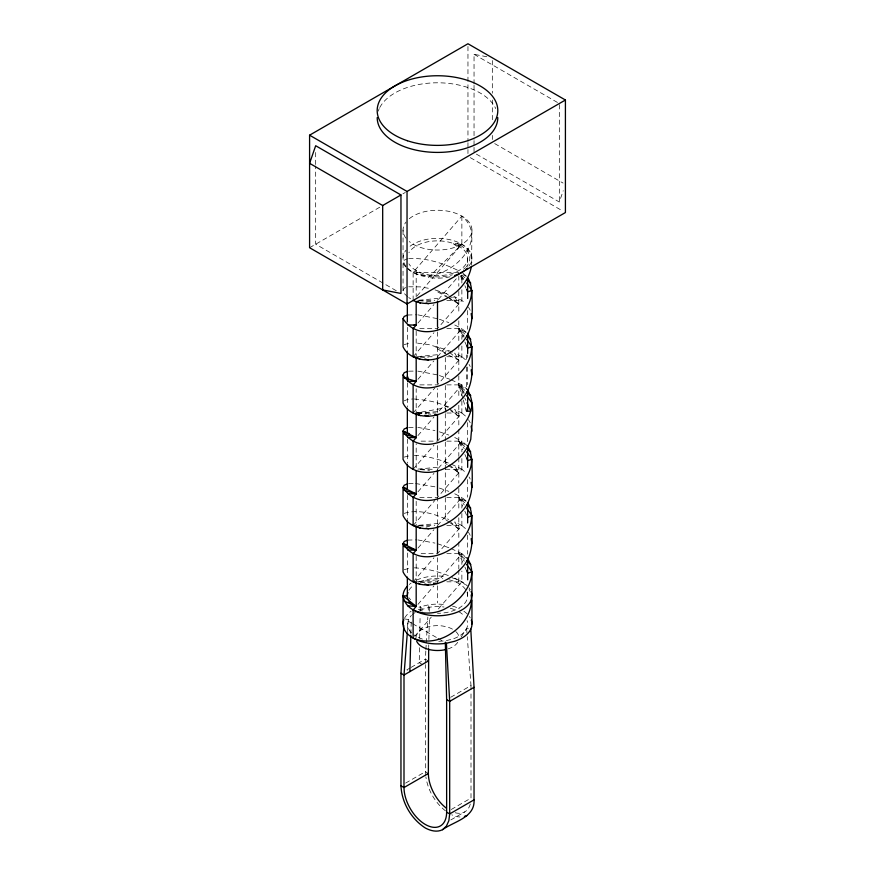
<?xml version="1.0" encoding="UTF-8"?>
<svg xmlns="http://www.w3.org/2000/svg" width="875" height="875" viewBox="0 0 875 875"><rect width="100%" height="100%" fill="white"/><g stroke="black" fill="none" stroke-linecap="round" stroke-linejoin="round"><path stroke-width="0.66" stroke-dasharray="4.38 3.28" d="M419.508 647.697L419.223 662.703L422.275 664.453M419.683 638.148L420.098 616.328M420.197 610.881L420.273 606.791L428.586 604.8A34.453 19.895 0 0 1 446.414 604.8M428.695 647.5L428.761 644.82M428.892 639.439L429.461 616.602M429.592 611.231L429.702 607.195L428.586 604.8L428.17 611.592M410.889 634.08L411.25 620.67M425.808 651.022L425.316 663.25M425.884 649.666L426.213 644.23M426.3 642.862L427.842 617.039M407.411 631.695L408.373 619.511L411.392 615.311M471.57 265.081L471.953 230.136M445.298 353.511L437.5 346.795L435.269 347.473L445.298 353.511L446.414 349.705L428.586 344.553L414.323 342.748M476.383 154.12L559.322 202.005L563.238 190.695M407.663 296.833L404.217 293.442L403.047 290.522L403.047 262.391L404.217 260.159L407.663 258.748M403.047 290.522L404.217 288.291L407.663 286.88M461.07 637.044L466.627 628.523L468.705 628.841M468.913 266.033L470.783 263.419A34.453 19.895 0 0 0 452.058 240.242A34.453 19.895 0 0 0 409.27 246.859M407.663 268.702C436.198 293.945 494.933 243.906 461.869 216.07L413.131 272.333L413.131 300.475L408.756 297.555M417.069 295.925L461.869 244.202L461.869 216.07M417.955 323.039L433.945 304.577M438.386 299.447L457.931 276.883M413.131 356.738L433.945 332.708M461.869 289.756L461.869 300.475L437.5 328.606L418.841 328.606M417.955 379.302L433.945 360.839M437.5 356.738L461.869 328.606L467.337 333.211L458.817 328.606L462.678 337.105M413.131 413.011L434.831 387.953M461.869 346.019L461.869 356.738L437.5 384.88L417.517 384.88M417.955 435.575L433.945 417.113M462.908 398.748L458.817 384.88L467.337 389.473L461.869 384.88L437.5 413.011L437.5 388.609M413.131 469.273L433.945 445.244M461.869 400.947L461.869 413.011L437.5 441.142L418.841 441.142M417.955 491.838L433.945 473.375M438.386 468.256L461.869 441.142L467.337 445.747L458.817 441.142L462.678 449.641M413.131 525.547L434.831 500.489M461.869 458.555L461.869 469.273L437.5 497.416L417.517 497.416M417.955 548.111L433.945 529.648M437.5 525.547L461.869 497.416L467.337 502.009L458.817 497.416L462.645 506.166M413.131 581.809L433.945 557.78M461.869 513.483L461.869 525.547L437.5 553.678L418.841 553.678M417.955 604.373L433.945 585.911M462.678 562.177L458.817 553.678L467.337 558.283L461.869 553.678L437.5 581.809L417.517 581.809M414.663 636.322L431.277 617.127M438.386 608.923L461.869 581.809L461.869 571.091M407.663 268.22A34.453 19.895 0 0 0 413.131 272.333L420.273 275.505L428.586 277.484L461.869 244.202L467.337 248.806L470.783 255.008L471.953 262.391M445.298 406.853L446.414 405.978L448.787 406.941M449.466 522.364L445.298 519.389L446.414 518.514L448.787 519.477M412.344 614.589L415.22 612.423M309.586 247.723L380.494 206.784M402.948 193.812L405.322 192.445M457.22 243.698L460.337 245.088L461.869 244.202L452.572 243.195A30.155 17.402 0 0 0 408.942 252.678M409.981 668.041L406.831 669.856L409.872 671.617M411.031 667.428L425.316 659.181L428.367 660.942M450.702 697.277L471.002 685.562L467.25 636.672M405.595 783.103L425.316 771.717L428.367 773.478M451.281 809.484L471.002 798.098L471.002 690.977M450.833 819.93L464.756 811.891M419.923 610.05L429.702 607.195A30.155 17.402 0 0 1 444.03 607.02M404.217 344.553L410.944 342.869M404.217 400.827L407.663 399.416L413.131 398.945M404.217 457.089L410.944 455.405M404.217 513.363C418.622 508.834 435.488 513.986 448.481 520.275M404.217 569.636L410.944 567.941M452.572 297.292L454.727 296.833L461.869 300.475L465.511 303.537M418.841 300.223L437.5 298.452L437.5 302.181M417.517 356.617L437.5 354.714M437.5 467.25L416.183 469.273L416.183 443.734M418.841 525.295L437.5 523.523M417.517 581.689L437.5 579.786M408.756 258.65C426.355 257.491 443.844 263.484 459.484 271.13M408.756 286.792L420.273 286.88L428.586 288.291M407.663 315.022L416.708 314.781M408.756 371.186L416.708 371.044M408.756 427.459L416.708 427.317M408.756 483.722L413.131 483.339M407.663 540.094L416.708 539.853M438.78 641.32L445.298 640.828L452.572 639.089A30.155 17.402 0 0 0 467.064 620.616M417.495 412.923L439.841 411.534M458.817 272.344L413.131 272.333L414.663 271.458L421.345 274.422L429.144 276.281L437.5 276.927A32.298 18.648 0 0 0 452.419 274.816M418.841 300.475L434.831 300.475M446.83 300.475L461.869 300.475M446.83 328.606L461.869 328.606L461.869 339.325M420.175 356.738L434.831 356.738M446.83 356.738L461.869 356.738L465.511 359.811M446.83 384.88L461.869 384.88L461.869 395.588M417.517 413.011L436.166 413.011M446.83 413.011L461.869 413.011L465.511 416.073M446.83 441.142L461.869 441.142L461.869 451.861M420.175 469.273L434.831 469.273M445.495 469.273L461.869 469.273L465.511 472.347M446.83 497.416L461.869 497.416L461.869 508.123M418.841 525.547L434.831 525.547M446.83 525.547L461.869 525.547L465.511 528.609M446.83 553.678L461.869 553.678L461.869 564.397M446.83 581.809L461.869 581.809L467.337 586.414M417.889 314.858L437.5 318.664M417.889 371.131L437.5 374.927M414.323 399.022C425.906 400.05 438.495 401.691 448.481 407.739M417.889 427.394L434.952 430.555M414.323 455.284C430.948 456.225 447.212 461.486 461.869 469.273M415.516 483.503L434.952 486.828M417.889 539.93L434.952 543.091M414.323 567.831C427.448 568.444 440.289 572.152 452.353 577.205M418.841 300.683L430.839 301.645M420.175 357.066L428.17 357.7M417.517 413.12L426.836 413.864M428.17 413.973L430.839 414.181M420.175 469.602L429.505 470.345M418.841 525.755L429.505 526.608M420.175 582.138L430.839 582.991M459.998 816.998L455.984 816.605L451.784 814.811M404.217 618.866L408.373 619.511L407.345 624.017A30.155 17.402 0 0 0 411.392 632.712M474.042 83.978L474.042 54.305L488.403 57.061M434.952 289.888L448.787 294.405M439.403 319.288L448.787 322.547M439.403 375.55L449.98 379.291M439.403 431.823L448.787 435.083M439.403 488.086L448.787 491.345M437.5 543.736L449.98 548.1M452.353 352.133L446.414 349.705L448.481 351.466M451.172 379.783L461.869 384.88M451.172 548.581L461.869 553.678M458.817 245.963L452.572 243.195L458.817 247.723L458.817 245.963L463.608 249.572A30.155 17.402 0 0 1 437.5 275.68L429.702 275.089L422.428 273.35L416.183 270.583A30.155 17.402 0 0 1 408.942 263.867M448.678 355.195L458.817 360.259L454.727 353.095L461.869 356.738M454.727 324.964L461.869 328.606M461.869 413.011L454.727 409.369L458.817 416.522L450.505 410.572M454.727 437.5L461.869 441.142M454.727 493.773L461.869 497.416M461.869 525.547L454.727 521.905L458.817 529.058L450.505 523.108M454.727 578.167L461.869 581.809M463.083 274.641L466.277 276.358M448.164 297.883L437.5 291.769L437.5 290.522L446.48 296.198M449.345 298.561L458.817 303.986L454.727 296.833M474.042 54.305L559.322 103.534L559.322 202.005M494.681 143.577L563.052 183.061M470.302 157.642L563.062 211.203M396.277 290.741L315.678 244.202L315.678 165.966M408.023 621.064L411.48 623.055M412.639 623.722L436.844 637.7M438.003 638.367L442.608 641.036M447.595 296.898L458.817 303.986L449.52 296.078M447.136 464.527L445.014 463.028L446.414 462.241L448.481 464.002M448.197 465.281L458.817 472.795L454.727 465.631M445.473 810.852C435.039 802.605 427.798 790.059 425.873 776.891M460.337 245.088L465.478 248.948A32.298 18.648 0 0 1 466.277 266.744M462.777 273.109L467.337 276.938M446.414 293.442L448.481 295.192M449.52 352.341L458.817 360.259M449.52 408.614L458.817 416.522M449.52 464.877L458.817 472.795M449.52 521.15L458.817 529.058M464.8 277.736L461.814 275.034L461.869 283.052M464.023 337.258L458.817 328.606L464.8 334.009M464.8 390.272L458.817 384.88L462.623 393.225M464.8 446.545L458.817 441.142L464.231 448.634M464.8 502.808L458.817 497.416L464.231 504.897M464.8 559.081L458.817 553.678L464.231 561.17M405.934 267.006L404.217 265.3L403.047 262.391M422.428 608.934L420.273 606.791A34.453 19.895 0 0 0 417.747 607.72M408.953 597.8L410.561 599.714M461.136 275.548L464.231 279.825M458.817 328.606L464.231 336.098M464.231 392.361L458.817 384.88L464.023 393.52M408.373 628.523L411.152 632.778M460.906 275.68L463.684 280.142M468.486 307.136L470.214 310.242M469.066 364.438L470.214 366.505M468.486 419.672L470.214 422.778M469.066 476.973L470.214 479.041M468.486 532.208L470.214 535.314M469.066 589.509L470.214 591.577M464.8 397.994L465.894 400.389M460.48 275.986L462.678 280.842M464.888 285.698L465.992 288.127M464.888 341.961L466.55 345.603M464.888 454.497L466.55 458.139M464.888 567.033L466.55 570.686M464.833 511.164L467.02 516.163M446.414 411.119L445.298 407.837L416.183 413.011L416.183 388.762M463.28 400.006L465.883 408.833M425.731 775.6L425.316 664.606M466.627 628.523L467.141 635.305M492.319 60.539L492.319 93.209M492.319 100.023L492.319 120.433M492.319 135.417L492.319 139.497M474.042 85.323L474.042 139.278M474.042 140.634L474.042 146.027M474.042 147.372L474.042 152.764M471.002 685.562L471.002 689.62M467.961 46.462L467.961 141.367M467.961 142.723L467.961 148.148M467.961 149.505L467.961 153.573M467.655 258.267L467.655 266.306M467.655 310.527L467.655 329.284M467.655 354.812L467.655 357.525M467.655 367.019L467.655 384.65M467.655 422.614L467.655 441.591M467.655 479.555L467.655 497.186M467.655 535.15L467.655 554.127M467.655 591.861L467.655 595.875M466.627 354.977L466.627 360.336M466.627 367.03L466.627 388.467M458.817 275.855L458.817 286.223M458.817 291.408L458.817 314.355M458.817 320.83L458.817 343.787M458.817 345.078L458.817 370.617M458.817 375.802L458.817 398.759M458.817 405.234L458.817 428.181M458.817 429.483L458.817 456.323M458.817 457.614L458.817 483.164M458.817 488.338L458.817 511.295M458.817 517.77L458.817 540.717M458.817 542.019L458.817 568.859M458.817 570.15L458.817 583.57M445.298 357.514L445.298 380.188M445.298 385.514L445.298 412.278M445.298 413.634L445.298 440.748M445.298 442.105L445.298 496.344M445.298 497.7L445.298 519.389M437.5 326.583L437.5 330.597M437.5 331.942L437.5 358.444M437.5 445.561L437.5 470.98M437.5 496.727L437.5 527.253M437.5 557.703L437.5 583.516M437.5 585.769L437.5 602.919M416.183 270.583L416.183 296.953M416.183 331.198L416.183 356.738M416.183 501.298L416.183 525.547M416.183 556.27L416.183 581.809M407.345 327.381L407.345 350.427M407.345 382.867L407.345 406.984M407.345 439.141L407.345 463.258M407.345 495.403L407.345 519.52M407.345 553.011L407.345 575.783M403.047 230.136L403.047 258.267M315.678 152.48L315.678 164.62M378.252 111.125A60.298 34.814 0 0 1 379.258 108.588M379.794 107.505A60.298 34.814 0 0 1 438.484 82.797A60.298 34.814 0 0 1 495.742 108.588M409.27 218.728A34.453 19.895 0 0 1 452.058 212.111A34.453 19.895 0 0 1 470.783 235.287L467.337 240.089A34.453 19.895 0 0 1 409.27 241.544M406.022 238.23A34.453 19.895 0 0 1 406.022 222.042M450.089 276.795A34.453 19.895 0 0 1 428.586 277.484M406.022 266.361A34.453 19.895 0 0 1 406.022 250.173M465.478 267.597A32.298 18.648 0 0 1 463.641 269.227M467.064 592.484A30.155 17.402 0 0 1 437.5 613.288M422.428 610.958A30.155 17.402 0 0 1 416.183 608.191M408.942 590.286A30.155 17.402 0 0 1 414.072 584.927M419.781 581.798A30.155 17.402 0 0 1 442.739 578.736M449.039 579.797A30.155 17.402 0 0 1 466.058 590.286M409.27 584.478A34.453 19.895 0 0 1 411.108 583.089M416.522 580.092A34.453 19.895 0 0 1 446.414 576.669M452.463 577.959A34.453 19.895 0 0 1 467.337 585.933M468.978 587.781A34.453 19.895 0 0 1 470.269 589.739M404.731 617.87A34.453 19.895 0 0 1 411.108 611.22M452.463 606.091A34.453 19.895 0 0 1 459.659 608.781M463.892 611.22A34.453 19.895 0 0 1 470.269 617.87M422.428 639.089A30.155 17.402 0 0 1 414.072 634.966M450.253 608.234A30.155 17.402 0 0 1 456.477 610.487M458.817 611.702A30.155 17.402 0 0 1 463.608 615.311M457.734 642.327A21.536 12.436 0 0 1 448.262 648.845M415.964 638.083A21.536 12.436 0 0 1 443.078 626.073L448.262 627.309A21.536 12.436 0 0 1 455.405 631.181M456.148 631.859A21.536 12.436 0 0 1 459.036 638.083M470.28 804.048A30.155 17.413 60 0 1 455.197 812.744"/><path stroke-width="1.31" d="M446.348 808.172A30.155 17.413 60 0 1 428.367 773.478L428.663 648.845M409.872 671.617L410.845 635.414M470.783 629.158L474.042 687.312L474.042 799.848C475.169 817.709 453.819 821.406 442.542 829.697C436.92 832.508 430.577 830.812 425.316 827.991C411.152 818.869 401.756 802.616 400.958 785.783L400.958 673.247L403.812 625.658M407.312 633.041L403.998 675.008L403.998 787.544A30.155 17.413 60 0 0 425.316 824.469A30.155 17.413 60 0 0 446.633 812.164L446.633 699.628L445.331 642.163M471.373 266.427C467.184 291.156 437.095 311.292 413.131 300.475M467.917 277.977C487.145 312.309 424.714 353.03 403.047 318.664L404.217 316.422L407.663 315.022M466.55 283.041L471.953 290.522C471.767 308.142 475.355 328.617 461.869 342.672C455.241 349.945 446.884 355.458 437.5 358.444C425.436 362.152 408.789 359.045 403.047 346.795L403.047 318.664M467.917 334.239C487.145 368.572 424.714 409.292 403.047 374.927L404.217 372.695L407.663 371.284M466.55 339.303L471.953 346.795C471.767 364.416 475.355 384.88 461.869 398.945C455.241 406.219 446.884 411.731 437.5 414.717C425.436 418.414 408.789 415.308 403.047 403.058L403.047 374.927M467.337 389.473C476.098 404.184 471.702 422.997 470.783 439.261C466.878 451.511 457.548 461.278 446.414 467.392C432.852 475.18 410.747 474.786 403.047 459.331L403.047 431.2L404.217 428.958L407.663 427.558M467.337 445.747C488.403 480.091 424.998 522.266 403.047 487.463L404.217 485.231L407.663 483.82M466.55 451.839L471.953 459.331C471.767 476.952 475.355 497.416 461.869 511.481C455.241 518.755 446.884 524.267 437.5 527.253C425.436 530.95 408.789 527.844 403.047 515.594L403.047 487.463L407.345 488.709L407.345 464.592M467.917 503.048C487.145 537.381 424.714 578.102 403.047 543.736L404.217 541.494L407.663 540.094M466.55 508.113L471.953 515.594C471.767 533.214 475.355 553.689 461.869 567.744C455.241 575.017 446.884 580.541 437.5 583.516C425.436 587.223 408.789 584.117 403.047 571.867L403.047 543.736L407.345 544.972L407.345 520.866M467.337 558.283C479.806 576.614 463.345 599.473 446.414 608.059C432.414 616.645 406.361 615.212 403.047 595.875A34.453 19.895 0 0 1 407.663 585.933M471.155 594.934C475.333 623.656 439.523 650.114 413.131 638.083L413.131 609.952L416.183 606.43L416.183 581.809M416.183 358.039L416.183 381.358L413.131 384.88L413.131 413.011M416.183 413.011L416.183 437.62L413.131 441.142L413.131 469.273M416.183 470.575L416.183 493.894L413.131 497.416L413.131 525.547L415.166 525.547M416.183 526.837L416.183 550.167L413.131 553.678L413.131 581.809L415.166 581.809M442.542 829.697L446.414 826.098L448.853 820.717L449.684 813.914L449.684 701.378L446.414 643.234A34.453 19.895 0 0 1 403.703 620.123M309.586 135.188L467.961 43.75L565.414 100.013L565.414 212.548L407.039 303.986L309.586 247.723L309.586 135.188L407.039 191.45L565.414 100.013M382.681 205.516L400.958 194.972L400.958 293.442L382.681 289.92L382.681 205.516L309.586 163.319L315.678 145.731L400.958 194.972M428.367 660.942L403.998 675.008L400.958 673.247M474.042 687.312L449.684 701.378L446.633 699.628M428.367 773.478L403.998 787.544L400.958 785.783M474.042 799.848L449.684 813.914L446.633 812.164M467.567 517.42L471.953 515.594M464.384 816.408L466.911 815.62M471.953 290.522L467.655 291.769L466.55 289.341M471.953 346.795L467.655 348.042L466.55 345.603M471.953 459.331L467.655 460.578L466.55 458.139M471.953 595.875L471.953 571.867L467.655 573.114L466.55 570.686M446.414 643.234L454.727 641.244A34.453 19.895 0 0 0 471.297 620.123M413.787 325.259L416.183 325.084L416.183 301.766M415.166 356.738L413.131 356.738L413.131 328.606L416.183 325.084L407.663 324.964M403.047 624.017L403.047 595.875L407.345 595.875L407.345 577.128M407.663 381.238L416.183 381.358L413.952 380.603M407.663 437.5L416.183 437.62L403.047 431.2C422.297 461.748 471.538 433.65 471.953 403.058L466.55 395.577M407.663 493.773L416.183 493.894L403.047 487.463M407.663 550.036L416.183 550.167L403.047 543.736M407.663 605.828L416.183 606.43L403.047 595.875M434.831 414.498L437.5 414.717M433.508 583.198L437.5 583.516M426.103 303.078L428.586 303.734M424.856 359.023L428.586 360.008M424.856 415.297L428.586 416.27M426.103 528.161L428.586 528.806M424.856 584.095L428.586 585.08M403.047 431.2L409.555 433.738M416.183 381.358L404.217 377.836L408.373 378.722L407.345 376.173M404.217 434.109L416.183 437.62M404.217 490.372L416.183 493.894M404.217 546.645L416.183 550.167M404.217 601.027L416.183 606.43M417.2 301.142L420.273 303.155M417.2 357.416L420.273 359.417M418.228 414.345L420.273 415.691M417.2 526.214L420.273 528.227M418.228 583.155L420.273 584.5M466.791 279.541L470.783 283.139M466.791 335.803L470.783 339.412M466.791 392.077L470.783 395.675M466.791 448.339L470.783 451.948M466.791 504.613L470.783 508.211M466.791 560.886L470.783 564.484M466.55 564.375L471.953 571.867M466.977 402.773L470.783 411.119L466.627 411.359L465.883 408.833M471.155 313.6L471.953 318.664M471.155 369.863L471.953 374.927M471.155 426.136L471.953 431.2M471.155 482.398L471.953 487.463M471.155 538.672L471.953 543.736M471.953 599.998L471.953 624.017M467.655 278.37L467.655 298.462M467.655 333.298L467.655 353.456M467.655 390.064L467.655 410.408M467.655 445.659L467.655 467.348M467.655 502.6L467.655 522.944M467.655 558.195L467.655 579.808M437.5 301.131L437.5 326.583M437.5 357.427L437.5 383.184M437.5 414.378L437.5 440.136M437.5 469.93L437.5 495.392M437.5 526.203L437.5 553M407.345 302.991L407.345 321.967M407.345 351.783L407.345 378.853M407.345 408.319L407.345 432.436M407.039 191.45L407.039 303.986M497.798 117.6A60.298 34.814 0 0 1 437.5 152.414A60.298 34.814 0 0 1 377.202 117.6M467.337 268.22A34.453 19.895 0 0 1 465.73 269.675M463.892 271.064A34.453 19.895 0 0 1 454.727 275.505M410.462 603.586A30.155 17.402 0 0 1 408.942 601.475M407.936 599.277A30.155 17.402 0 0 1 407.936 592.484M471.297 591.992A34.453 19.895 0 0 1 453.742 613.419A34.453 19.895 0 0 1 413.131 609.952M445.736 649.567A21.536 12.436 0 0 1 416.697 641.298M407.345 140.722A60.298 34.814 0 0 0 497.798 110.567A60.298 34.814 0 0 0 407.345 80.412A60.298 34.814 0 0 0 407.345 140.722"/></g></svg>
